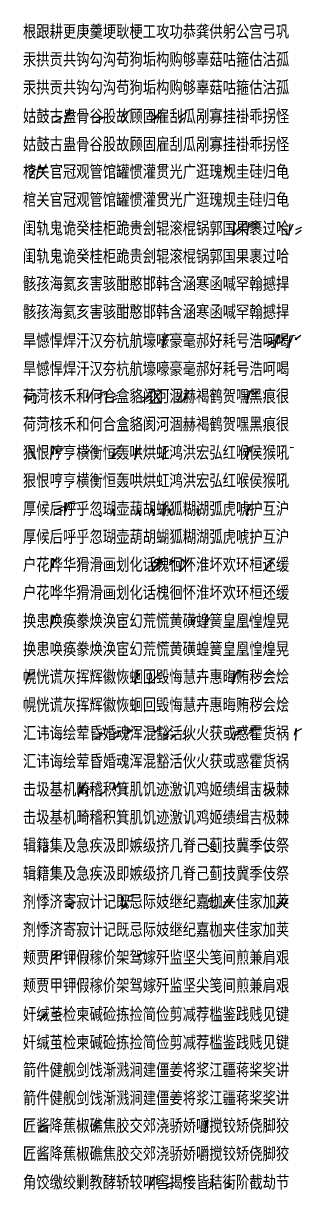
# Model space of a CAD drawing. Header units: millimetres. Extents: x 57484 to 62949, y 20083 to 192180.
# Drawn here: x 57488 to 60011, y 160033 to 170590 of the extents above; entities that cross this region are included whole.
import ezdxf

# ---------------------------------------------------------------- set-up
doc = ezdxf.new("R2010")
doc.units = ezdxf.units.MM
doc.header["$MEASUREMENT"] = 0
doc.layers.add('PenUp', color=1, linetype='Continuous')
doc.styles.add('border', font='simplex.shx', dxfattribs={"bigfont": 'border.shx'})
doc.styles.add('chin2', font='simplex.shx', dxfattribs={"bigfont": 'chin2.shx'})
doc.styles.add('gbk', font='simplex.shx', dxfattribs={"bigfont": 'gbk.shx'})
doc.dimstyles.get("Standard").update_dxf_attribs({"dimscale": 2, "dimtxt": 1, "dimasz": 1, "dimexe": 0.18, "dimexo": 0.0625, "dimgap": 0.9, "dimtad": 0, "dimtih": 1, "dimtoh": 1, "dimdec": 0, "dimzin": 12, "dimdsep": 46, "dimtxsty": 'chin2', "dimblk": 'OPEN', "dimcen": 1, "dimadec": 0, "dimazin": 3, "dimtfac": 1, "dimtdec": 0, "dimtofl": 0, "dimtmove": 0, "dimatfit": 3, "dimldrblk": 'OPEN', "dimfxl": 1, "dimtolj": 1, "dimtzin": 0, "dimarcsym": 0})

# ---------------------------------------------------------------- blocks, each defined once
blk = doc.blocks.new('_Open')
at = {"color": 0, "linetype": 'ByBlock', "lineweight": -2}
for p, q in [((-1, 0.2), (0, 0)), ((-1, -0.2), (0, 0)), ((0, 0), (-1, 0))]:
    blk.add_line(p, q, dxfattribs=at)
blk = doc.blocks.new('*D8')
at = {"color": 0, "lineweight": -2, "transparency": 16777216}
for p, q in [((57586, 167226), (57602, 167226)), ((57601, 167224), (57601, 167191)), ((57586, 167151), (57602, 167151)), ((57601, 167153), (57601, 167185))]:
    blk.add_line(p, q, dxfattribs=at)
at = {"layer": 'Defpoints', "color": 0, "transparency": 16777216}
for p in [(57586, 167226), (57586, 167151), (57601, 167151)]:
    blk.add_point(p, dxfattribs=at)
at = {"color": 0, "lineweight": -2, "transparency": 16777216, "xscale": 2, "yscale": 2, "zscale": 2}
for p, rotation in [((57601, 167226), 90), ((57601, 167151), 270)]:
    blk.add_blockref('_Open', p, dxfattribs=dict(at, rotation=rotation))
at = {"color": 0, "transparency": 16777216, "insert": (57601, 167188), "char_height": 2, "attachment_point": 5, "style": 'chin2'}
blk.add_mtext('\\A1;75', dxfattribs=at)
blk = doc.blocks.new('*D9')
at = {"color": 0, "lineweight": -2, "transparency": 16777216}
for p, q in [((58239, 167256), (58243, 167256)), ((58243, 167254), (58243, 167209)), ((58239, 167157), (58243, 167157)), ((58243, 167159), (58243, 167204))]:
    blk.add_line(p, q, dxfattribs=at)
at = {"layer": 'Defpoints', "color": 0, "transparency": 16777216}
for p in [(58239, 167256), (58239, 167157), (58243, 167157)]:
    blk.add_point(p, dxfattribs=at)
at = {"color": 0, "lineweight": -2, "transparency": 16777216, "xscale": 2, "yscale": 2, "zscale": 2}
for p, rotation in [((58243, 167256), 90), ((58243, 167157), 270)]:
    blk.add_blockref('_Open', p, dxfattribs=dict(at, rotation=rotation))
at = {"color": 0, "transparency": 16777216, "insert": (58243, 167206), "char_height": 2, "attachment_point": 5, "style": 'chin2'}
blk.add_mtext('\\A1;100', dxfattribs=at)
blk = doc.blocks.new('*D37')
at = {"color": 0, "lineweight": -2, "transparency": 16777216}
for p, q in [((59542, 165189), (59540, 165189)), ((59544, 165175), (59544, 165189)), ((59549, 165175), (59549, 165189)), ((59551, 165189), (59553, 165189))]:
    blk.add_line(p, q, dxfattribs=at)
at = {"layer": 'Defpoints', "color": 0, "transparency": 16777216}
for p in [(59544, 165189), (59544, 165175), (59549, 165175)]:
    blk.add_point(p, dxfattribs=at)
at = {"color": 0, "lineweight": -2, "transparency": 16777216, "xscale": 2, "yscale": 2, "zscale": 2}
blk.add_blockref('_Open', (59544, 165189), dxfattribs=at)
at = {"color": 0, "lineweight": -2, "transparency": 16777216, "xscale": 2, "yscale": 2, "zscale": 2, "rotation": 180}
blk.add_blockref('_Open', (59549, 165189), dxfattribs=at)
at = {"color": 0, "transparency": 16777216, "insert": (59538, 165189), "char_height": 2, "attachment_point": 5, "style": 'chin2'}
blk.add_mtext('\\A1;5', dxfattribs=at)
blk = doc.blocks.new('*D38')
at = {"color": 0, "lineweight": -2, "transparency": 16777216}
for p, q in [((58166, 166257), (58170, 166257)), ((58166, 166249), (58170, 166249)), ((58170, 166257), (58170, 166259)), ((58170, 166259), (58172, 166259)), ((58170, 166251), (58170, 166255))]:
    blk.add_line(p, q, dxfattribs=at)
at = {"layer": 'Defpoints', "color": 0, "transparency": 16777216}
for p in [(58166, 166257), (58166, 166249), (58170, 166257)]:
    blk.add_point(p, dxfattribs=at)
at = {"color": 0, "lineweight": -2, "transparency": 16777216, "xscale": 2, "yscale": 2, "zscale": 2}
for p, rotation in [((58170, 166257), 90), ((58170, 166249), 270)]:
    blk.add_blockref('_Open', p, dxfattribs=dict(at, rotation=rotation))
at = {"color": 0, "transparency": 16777216, "insert": (58174, 166259), "char_height": 2, "attachment_point": 5, "style": 'chin2'}
blk.add_mtext('\\A1;8', dxfattribs=at)
blk = doc.blocks.new('*D39')
at = {"color": 0, "lineweight": -2, "transparency": 16777216}
for p, q in [((58177, 166135), (58191, 166135)), ((58177, 166131), (58191, 166131)), ((58191, 166127), (58189, 166127)), ((58191, 166137), (58191, 166139)), ((58191, 166129), (58191, 166127))]:
    blk.add_line(p, q, dxfattribs=at)
at = {"layer": 'Defpoints', "color": 0, "transparency": 16777216}
for p in [(58177, 166135), (58177, 166131), (58191, 166131)]:
    blk.add_point(p, dxfattribs=at)
at = {"color": 0, "lineweight": -2, "transparency": 16777216, "xscale": 2, "yscale": 2, "zscale": 2}
for p, rotation in [((58191, 166135), 270), ((58191, 166131), 90)]:
    blk.add_blockref('_Open', p, dxfattribs=dict(at, rotation=rotation))
at = {"color": 0, "transparency": 16777216, "insert": (58186, 166127), "char_height": 2, "attachment_point": 5, "style": 'chin2'}
blk.add_mtext('\\A1;5', dxfattribs=at)
blk = doc.blocks.new('*D40')
at = {"color": 0, "lineweight": -2, "transparency": 16777216}
for p, q in [((58405, 163673), (58417, 163673)), ((58417, 163671), (58417, 163649)), ((58417, 163621), (58417, 163644)), ((58405, 163619), (58417, 163619))]:
    blk.add_line(p, q, dxfattribs=at)
at = {"layer": 'Defpoints', "color": 0, "transparency": 16777216}
for p in [(58405, 163673), (58405, 163619), (58417, 163619)]:
    blk.add_point(p, dxfattribs=at)
at = {"color": 0, "lineweight": -2, "transparency": 16777216, "xscale": 2, "yscale": 2, "zscale": 2}
for p, rotation in [((58417, 163673), 90), ((58417, 163619), 270)]:
    blk.add_blockref('_Open', p, dxfattribs=dict(at, rotation=rotation))
at = {"color": 0, "transparency": 16777216, "insert": (58417, 163646), "char_height": 2, "attachment_point": 5, "style": 'chin2'}
blk.add_mtext('\\A1;54', dxfattribs=at)
blk = doc.blocks.new('*D41')
at = {"color": 0, "lineweight": -2, "transparency": 16777216}
for p, q in [((59595, 163668), (59601, 163668)), ((59600, 163666), (59600, 163643)), ((59600, 163613), (59600, 163637)), ((59595, 163611), (59601, 163611))]:
    blk.add_line(p, q, dxfattribs=at)
at = {"layer": 'Defpoints', "color": 0, "transparency": 16777216}
for p in [(59595, 163668), (59595, 163611), (59600, 163611)]:
    blk.add_point(p, dxfattribs=at)
at = {"color": 0, "lineweight": -2, "transparency": 16777216, "xscale": 2, "yscale": 2, "zscale": 2}
for p, rotation in [((59600, 163668), 90), ((59600, 163611), 270)]:
    blk.add_blockref('_Open', p, dxfattribs=dict(at, rotation=rotation))
at = {"color": 0, "transparency": 16777216, "insert": (59600, 163640), "char_height": 2, "attachment_point": 5, "style": 'chin2'}
blk.add_mtext('\\A1;57', dxfattribs=at)
blk = doc.blocks.new('*D42')
at = {"color": 0, "lineweight": -2, "transparency": 16777216}
for p, q in [((59686, 163109), (59686, 163102)), ((59688, 163102), (59695, 163102)), ((59709, 163102), (59702, 163102)), ((59711, 163109), (59711, 163102))]:
    blk.add_line(p, q, dxfattribs=at)
at = {"layer": 'Defpoints', "color": 0, "transparency": 16777216}
for p in [(59686, 163109), (59711, 163109), (59711, 163102)]:
    blk.add_point(p, dxfattribs=at)
at = {"color": 0, "lineweight": -2, "transparency": 16777216, "xscale": 2, "yscale": 2, "zscale": 2, "rotation": 180}
blk.add_blockref('_Open', (59686, 163102), dxfattribs=at)
at = {"color": 0, "lineweight": -2, "transparency": 16777216, "xscale": 2, "yscale": 2, "zscale": 2}
blk.add_blockref('_Open', (59711, 163102), dxfattribs=at)
at = {"color": 0, "transparency": 16777216, "insert": (59699, 163102), "char_height": 2, "attachment_point": 5, "style": 'chin2'}
blk.add_mtext('\\A1;25', dxfattribs=at)

msp = doc.modelspace()

# ---------------------------------------------------------------- linework, layer by layer
for p, q in [((57890.2, 169763.4), (57968.1, 169786.4)), ((58642.9, 169700.2), (58742, 169797.5)), ((58668.9, 169718.6), (58715.1, 169749.4)), ((57764.8, 169696.4), (57840.9, 169740.6)), ((58148, 169704.3), (58214.1, 169737.4)), ((58386.8, 169701.1), (58424.9, 169739.6)), ((58900.1, 169700.4), (58946, 169738.3)), ((57577.6, 169294.1), (57535.8, 169263.2)), ((57547.7, 169197.7), (57594, 169263.4)), ((57630.2, 169299.4), (57657.3, 169276.5)), ((57699.2, 169299.5), (57673.5, 169269.3)), ((59331.1, 169283.4), (59318.1, 169280.4)), ((59318.1, 169237.4), (59370.3, 169280.5)), ((59400.2, 168685.3), (59504.1, 168787.4)), ((59415.2, 168708.4), (59488, 168769.4)), ((59535.1, 168746.4), (59620, 168789.3)), ((59891, 168676.2), (59813.1, 168758.6)), ((59906, 168710.4), (59935, 168774.3)), ((59955.3, 168680.7), (60006.6, 168716.5)), ((58763.1, 167694.4), (58786.3, 167760.5)), ((59781.6, 167695.7), (59806, 167761.2)), ((59907.9, 167697.8), (59930.8, 167761.5)), ((59952.9, 167728.4), (60004.1, 167766.4)), ((59698.2, 167668.6), (59752.1, 167701.6)), ((59828.5, 167694.4), (59854.8, 167735.5)), ((57510.4, 167148.6), (57523.2, 167225.4)), ((58073.2, 167177.8), (58110.9, 167251.1)), ((58173.3, 167189.7), (58205.3, 167230.7)), ((58644, 167155), (58740.1, 167259.3)), ((58927.4, 167164.8), (58995.9, 167261.9)), ((59526.3, 167195.3), (59546.1, 167259.2)), ((59564.1, 167226.3), (59621, 167267.3)), ((57531.1, 167179.5), (57562.7, 167204.2)), ((58271.9, 167161), (58342.6, 167196.4)), ((58566.9, 167164.4), (58608.9, 167199.4)), ((58740.1, 167155), (58720.1, 167169)), ((58945, 167184.4), (58977.1, 167209.4)), ((57747, 166683.3), (57772.1, 166747.5)), ((57794, 166708.2), (57846.1, 166731.4)), ((58304.5, 166663), (58354, 166726.5)), ((58510.2, 166680.4), (58536.9, 166744.2)), ((58763.2, 166691.5), (58805.1, 166729.3)), ((59523.1, 166685.5), (59545, 166746.5)), ((59907, 166749.3), (59938.2, 166754.4)), ((57778.6, 166145.8), (57849, 166187.3)), ((57875.3, 166179.4), (57903.1, 166240.5)), ((58291.8, 166155.5), (58319, 166191.3)), ((58516, 166151.4), (58556, 166182)), ((58642.2, 166160.5), (58678.9, 166196.6)), ((58765.2, 166190.1), (58796.1, 166228.4)), ((58807.9, 166159.4), (58828, 166192.2)), ((59061.7, 166159.5), (59084.9, 166192.6)), ((59527.8, 166174.5), (59551.1, 166233.4)), ((58721.1, 165735.5), (58685.2, 165735.5)), ((58711.1, 165735.5), (58711.1, 165680.4)), ((58739, 165740.5), (58721.1, 165735.5)), ((58928.6, 165644.7), (58991, 165738.5)), ((57746.9, 165670.4), (57770.8, 165734.5)), ((58656.1, 165703.4), (58656.1, 165631.5)), ((58656.1, 165631.5), (58675.1, 165651.6)), ((58668.9, 165708.3), (58752.1, 165708.3)), ((58687.1, 165638.4), (58739.2, 165680.5)), ((58828, 165733.4), (58809, 165730.5)), ((58809, 165687.2), (58865.1, 165730.4)), ((58948.1, 165669.4), (58972.1, 165712.4)), ((59701.9, 165663.4), (59753.2, 165714.2)), ((57746.8, 165160.6), (57771.2, 165219.4)), ((59144.1, 165167.5), (59179.8, 165210.4)), ((59028.1, 165147.4), (59047.1, 165188.4)), ((57547, 164690.4), (57594.4, 164721.4)), ((58513.8, 164666.5), (58548.1, 164704.5)), ((58641.1, 164622.4), (58743.1, 164724.4)), ((58668.1, 164647.4), (58716.1, 164695.4)), ((59398.1, 164646.5), (59422.8, 164722.1)), ((59699.2, 164697.5), (59758.2, 164722.5)), ((58138, 164113.2), (58207.1, 164152.7)), ((58303, 164108.2), (58352.9, 164154.3)), ((58427.9, 164154.8), (58481.9, 164200.4)), ((58447, 164203.3), (58428, 164200.3)), ((58676.1, 164172.4), (58733.1, 164213.3)), ((58934.8, 164113.6), (58990.9, 164152.4)), ((59406.9, 164144.5), (59447, 164175.1)), ((59533.9, 164166.1), (59571.8, 164186.1)), ((59961.1, 164180.5), (60011.1, 164208.2)), ((58769, 164114.4), (58805.1, 164139.4)), ((58822.9, 164113.4), (58861.2, 164143.3)), ((57999.2, 163622), (58035.2, 163702.1)), ((58051.3, 163619.6), (58073.7, 163644.4)), ((58094.8, 163662.2), (58053.1, 163643.4)), ((58177, 163603.6), (58231.1, 163635.7)), ((58314, 163660.4), (58360.9, 163706.2)), ((59670.7, 163607.2), (59744.9, 163645.1)), ((57675.1, 163091.6), (57717.1, 163124.6)), ((59154, 163151.8), (59247.2, 163088.9)), ((58388.1, 162593.4), (58388.1, 162690.4)), ((58441.2, 162690.4), (58435, 162647.5)), ((58486.1, 162690.4), (58441.2, 162690.4)), ((59356.1, 162598), (59378.2, 162675.9)), ((57889.9, 162596.5), (57932.5, 162615.9)), ((57962, 162628.3), (57890, 162616.4)), ((58423.3, 162619.3), (58388.1, 162593.4)), ((58432.1, 162608.3), (58413.1, 162633.5)), ((58435, 162647.5), (58486, 162647.5)), ((59161.9, 162641.5), (59235.2, 162659.4)), ((59209.2, 162584.5), (59243.3, 162607.6)), ((59850.6, 162600.3), (59887.4, 162671.3)), ((57754.1, 162122.2), (57842.8, 162181)), ((57927.1, 162105.4), (57927.1, 162146.5)), ((58068.9, 162104.2), (58077.3, 162186.6)), ((58507.1, 162143.3), (58581.2, 162179.5)), ((58581.2, 162179.5), (58527.4, 162139.7)), ((57761.2, 161597.6), (57843.1, 161625.3)), ((57672.9, 161588.3), (57695.1, 161616.4)), ((57639.1, 160557.8), (57714.1, 160602.4)), ((58140, 160575.1), (58163.1, 160616.4)), ((59142.1, 160598.4), (59162.1, 160657.6)), ((58643.1, 160081.4), (58672, 160142.2)), ((58699.1, 160147.4), (58699.1, 160078.1)), ((58940.1, 160113.4), (58990.1, 160151.4)), ((58784, 160050.1), (58855, 160073.4)), ((59161.3, 160047.1), (59235.1, 160090.4)), ((59326.2, 160052.5), (59377.1, 160087.4))]:
    msp.add_line(p, q)
msp.add_lwpolyline([(58740.1, 167259.3), (58644, 167259.3), (58644, 167155), (58740.1, 167155)], close=True)
at = {"layer": 'PenUp'}
for p, q in [((57866.2, 169682.6), (57889.9, 169786.4)), ((57889.9, 169786.4), (57930, 169804.6)), ((58387.1, 169744.4), (58456, 169805.4)), ((58669, 169749.4), (58643.1, 169797.4)), ((58692.1, 169749.8), (58669.1, 169749.8)), ((58900.2, 169741.3), (58969.1, 169789.4)), ((57803.1, 169744.8), (57765.1, 169744.8)), ((58242, 169740.3), (58148.1, 169737.4)), ((58405.1, 169744.4), (58387.1, 169744.4)), ((58923, 169741.3), (58900.2, 169741.3)), ((57604, 169266.3), (57547.9, 169243.5)), ((57611.8, 169180.5), (57630.2, 169299.4)), ((57673.5, 169269.3), (57621.1, 169269.3)), ((57657.3, 169276.5), (57699.2, 169299.5)), ((59318.1, 169260.1), (59345, 169280.3)), ((59390, 168668.5), (59400, 168787.5)), ((59400, 168787.5), (59415.1, 168769.3)), ((59517.1, 168668.4), (59535, 168789.2)), ((59535.2, 168766.3), (59578.1, 168789.2)), ((59898, 168668.2), (59906.2, 168774.3)), ((60008.6, 168741.6), (59954.8, 168720.7)), ((58755.1, 167650.2), (58763.1, 167760.4)), ((58763.1, 167760.4), (58828.1, 167773.3)), ((59771.1, 167650.4), (59781.3, 167761)), ((59781.3, 167761), (59817.1, 167764.4)), ((59879.2, 167764.4), (59828.1, 167735.4)), ((59897.9, 167650.5), (59907.9, 167761.5)), ((59907.9, 167761.5), (59953.1, 167766.4)), ((59953.1, 167748.5), (59965.2, 167725.4)), ((59768.8, 167721.2), (59698, 167701.6)), ((57586.1, 167225.4), (57531.5, 167204.5)), ((58062.1, 167198.7), (58072.9, 167251.6)), ((58230.1, 167256.4), (58173.2, 167230.7)), ((58341.2, 167222.4), (58272.1, 167196.5)), ((58720.1, 167169), (58683, 167248.5)), ((58887.1, 167156.3), (58927, 167261.5)), ((58954.1, 167243.8), (58962.1, 167212.4)), ((59517.1, 167148.5), (59526.1, 167259.7)), ((59526.1, 167259.7), (59564.1, 167267.4)), ((59564.1, 167267.4), (59573, 167251.5)), ((58621.8, 167210.3), (58565.2, 167199.4)), ((58628.1, 167148.4), (58644, 167155)), ((58962.1, 167212.4), (58945.1, 167212.4)), ((57605.1, 166642.4), (57544.1, 166754.4)), ((57739, 166638.5), (57747.1, 166747.4)), ((57747.1, 166747.4), (57807.1, 166765.3)), ((57793.7, 166731.7), (57786.2, 166693.1)), ((57859.9, 166744.5), (57793.7, 166731.7)), ((58090.2, 166727.4), (58047.8, 166691.9)), ((58304, 166698.4), (58290.3, 166647.2)), ((58366.1, 166749.2), (58304, 166726.5)), ((58501.1, 166638.8), (58510, 166744.3)), ((58510, 166744.3), (58547.1, 166731.5)), ((58755, 166638.6), (58762.9, 166729.6)), ((58762.9, 166729.6), (58783.4, 166760.7)), ((59516.9, 166638.5), (59523.1, 166746.3)), ((59523.1, 166746.3), (59574.1, 166761.4)), ((57862.7, 166215.4), (57779.2, 166187.4)), ((57866, 166130.8), (57874.7, 166241.1)), ((57874.7, 166241.1), (57981.7, 166248.4)), ((58306.1, 166192.9), (58292.1, 166192.9)), ((58292.2, 166191.4), (58315.3, 166130.9)), ((58535.1, 166182.7), (58516.1, 166182.7)), ((58516.1, 166182.4), (58552.2, 166133.5)), ((58661.1, 166198.3), (58642.1, 166198.3)), ((58642.2, 166196.4), (58676.4, 166135.2)), ((58755.2, 166130.4), (58765.1, 166228.4)), ((58765.1, 166228.4), (58780.1, 166254.4)), ((58817.1, 166195.4), (58808.1, 166195.4)), ((58808.2, 166192.3), (58826.1, 166136.6)), ((59062, 166192.1), (59082, 166131.3)), ((59075.1, 166195.3), (59062.1, 166195.3)), ((59517.1, 166130.5), (59528, 166233.3)), ((59528, 166233.3), (59631.1, 166240.4)), ((57739.2, 165624.5), (57746.9, 165734.6)), ((57746.9, 165734.6), (57807.1, 165746.4)), ((58685.2, 165735.5), (58668.9, 165708.3)), ((58675.1, 165651.6), (58739, 165740.5)), ((58752.1, 165708.3), (58711.1, 165735.5)), ((58905.8, 165625.4), (58929.1, 165738.4)), ((58929.1, 165738.4), (58948.3, 165712.1)), ((59763.6, 165739.2), (59702.2, 165714.8)), ((58711.1, 165680.4), (58687.1, 165680.4)), ((58809.3, 165710.3), (58839, 165730.4)), ((59702.3, 165690.7), (59688.1, 165635.5)), ((57739.1, 165114.2), (57747, 165219.6)), ((57747, 165219.6), (57811, 165236.3)), ((59028.1, 165188.4), (59059.1, 165221.4)), ((59136.1, 165114.4), (59143.8, 165210.4)), ((59143.8, 165210.4), (59162, 165238.3)), ((59014.1, 165170.4), (59028.1, 165188.4)), ((57511, 164609.4), (57547.2, 164721.6)), ((57547.2, 164705.3), (57542.1, 164677.4)), ((58501.2, 164608.6), (58514.1, 164704.5)), ((58514.1, 164704.5), (58531.1, 164730.7)), ((58627.9, 164607.8), (58640.6, 164724.3)), ((59389.9, 164608.3), (59397.9, 164722.7)), ((59397.9, 164684.4), (59460.1, 164735.4)), ((58224.9, 164162.3), (58137.9, 164152.3)), ((58224.9, 164188.3), (58211.1, 164216.4)), ((58366.9, 164174.3), (58303.1, 164154.4)), ((58428, 164177.5), (58456.1, 164200.2)), ((58676.1, 164192), (58673.9, 164165.6)), ((58769.1, 164139.4), (58835, 164211.3)), ((58962.1, 164155.4), (58935.1, 164155.4)), ((59407.1, 164175.4), (59397.1, 164113.4)), ((59508.7, 164196.4), (59407.1, 164175.4)), ((59533.8, 164186.7), (59590.1, 164222.3)), ((59635.1, 164201.4), (59533.8, 164186.7)), ((59947.1, 164147.5), (59961.1, 164208.5)), ((59961.1, 164208.5), (59956.1, 164099.5)), ((58787.1, 164139.7), (58769, 164139.7)), ((58874, 164148.4), (58823.1, 164143.5)), ((57993.1, 163590), (57999.1, 163701.4)), ((58015.2, 163622.4), (58043, 163699.8)), ((58074.9, 163593.6), (58051.3, 163644.7)), ((58297, 163645.3), (58314.1, 163706.4)), ((58314.1, 163706.4), (58324, 163640.5)), ((59755, 163663.5), (59671.1, 163645.8)), ((57707, 163142.4), (57675.1, 163124.6)), ((59297.4, 162581.8), (59355.8, 162676.2)), ((57940, 162577.3), (57890, 162616.4)), ((58374.1, 162574.4), (58432.1, 162608.3)), ((58413.1, 162633.5), (58423.3, 162619.3)), ((59144.2, 162579.5), (59209.1, 162607.4)), ((59197.7, 162672.1), (59162.1, 162659.3)), ((59162.1, 162659.3), (59171.2, 162638.2)), ((59777.2, 162574.3), (59850.9, 162671.3)), ((57739, 162068.1), (57754.4, 162181.6)), ((57754.8, 162153.6), (57798.1, 162183.3)), ((57697, 161634.4), (57673.1, 161616.6)), ((57761, 161625.2), (57802.2, 161648.4)), ((57823, 161641.3), (57761, 161625.2)), ((57673.1, 161616.6), (57638.9, 161560.4)), ((57737.1, 160617.4), (57639.1, 160602.4)), ((57639.1, 160602.4), (57639.1, 160573.4)), ((58127.1, 160601.3), (58140.1, 160616.3)), ((58140.1, 160616.3), (58192.1, 160667.4)), ((59136.1, 160546.4), (59142.2, 160657.4)), ((59142.2, 160657.4), (59170.1, 160664.4)), ((58627.8, 160034.5), (58643.3, 160142.7)), ((58643.3, 160142.7), (58699.1, 160147.4)), ((58818, 160091.2), (58784.1, 160073.5)), ((58940.1, 160131.4), (58954.1, 160111.4)), ((59186.1, 160095.3), (59161.1, 160090.6)), ((59353.1, 160110.2), (59326, 160087.5))]:
    msp.add_line(p, q, dxfattribs=at)

# ---------------------------------------------------------------- texts
at = {"color": 2, "style": 'gbk'}
for s, p in [('根跟耕更庚羹埂耿梗工攻功恭龚供躬公宫弓巩', (57485.1, 170448.4)), ('汞拱贡共钩勾沟苟狗垢构购够辜菇咕箍估沽孤', (57485.1, 169942.4)), ('姑鼓古蛊骨谷股故顾固雇刮瓜剐寡挂褂乖拐怪', (57485.1, 169428.4)), ('棺关官冠观管馆罐惯灌贯光广逛瑰规圭硅归龟', (57485.1, 168926.4)), ('闺轨鬼诡癸桂柜跪贵刽辊滚棍锅郭国果裹过哈', (57485.1, 168414.4)), ('骸孩海氦亥害骇酣憨邯韩含涵寒函喊罕翰撼捍', (57485.1, 167912.4)), ('旱憾悍焊汗汉夯杭航壕嚎豪毫郝好耗号浩呵喝', (57485.1, 167396.4)), ('荷菏核禾和何合盒貉阂河涸赫褐鹤贺嘿黑痕很', (57485.1, 166894.4)), ('狠恨哼亨横衡恒轰哄烘虹鸿洪宏弘红喉侯猴吼', (57485.1, 166384.4)), ('厚候后呼乎忽瑚壶葫胡蝴狐糊湖弧虎唬护互沪', (57485.1, 165876.4)), ('户花哗华猾滑画划化话槐徊怀淮坏欢环桓还缓', (57485.1, 165370.4)), ('换患唤痪豢焕涣宦幻荒慌黄磺蝗簧皇凰惶煌晃', (57485.1, 164860.4)), ('幌恍谎灰挥辉徽恢蛔回毁悔慧卉惠晦贿秽会烩', (57485.1, 164354.4)), ('汇讳诲绘荤昏婚魂浑混豁活伙火获或惑霍货祸', (57485.1, 163844.4)), ('击圾基机畸稽积箕肌饥迹激讥鸡姬绩缉吉极棘', (57485.1, 163336.4)), ('辑籍集及急疾汲即嫉级挤几脊己蓟技冀季伎祭', (57485.1, 162828.4)), ('剂悸济寄寂计记既忌际妓继纪嘉枷夹佳家加荚', (57485.1, 162320.4)), ('颊贾甲钾假稼价架驾嫁歼监坚尖笺间煎兼肩艰', (57485.1, 161814.4)), ('奸缄茧检柬碱硷拣捡简俭剪减荐槛鉴践贱见键', (57485.1, 161300.4)), ('箭件健舰剑饯渐溅涧建僵姜将浆江疆蒋桨奖讲', (57485.1, 160796.4)), ('匠酱降蕉椒礁焦胶交郊浇骄娇嚼搅铰矫侥脚狡', (57485.1, 160292.4))]:
    msp.add_text(s, height=127, dxfattribs=at).set_placement(p)
at = {"color": 4, "style": 'border'}
for s, p in [('汞拱贡共钩勾沟苟狗垢构购够辜菇咕箍估沽孤', (57485.1, 170196.4)), ('姑鼓古蛊骨谷股故顾固雇刮瓜剐寡挂褂乖拐怪', (57485.1, 169682.4)), ('棺关官冠观管馆罐惯灌贯光广逛瑰规圭硅归龟', (57485.1, 169180.4)), ('闺轨鬼诡癸桂柜跪贵刽辊滚棍锅郭国果裹过哈', (57485.1, 168668.4)), ('骸孩海氦亥害骇酣憨邯韩含涵寒函喊罕翰撼捍', (57485.1, 168166.4)), ('旱憾悍焊汗汉夯杭航壕嚎豪毫郝好耗号浩呵喝', (57485.1, 167650.4)), ('荷菏核禾和何合盒貉阂河涸赫褐鹤贺嘿黑痕很', (57485.1, 167148.4)), ('狠恨哼亨横衡恒轰哄烘虹鸿洪宏弘红喉侯猴吼', (57485.1, 166638.4)), ('厚候后呼乎忽瑚壶葫胡蝴狐糊湖弧虎唬护互沪', (57485.1, 166130.4)), ('户花哗华猾滑画划化话槐徊怀淮坏欢环桓还缓', (57485.1, 165624.4)), ('换患唤痪豢焕涣宦幻荒慌黄磺蝗簧皇凰惶煌晃', (57485.1, 165114.4)), ('幌恍谎灰挥辉徽恢蛔回毁悔慧卉惠晦贿秽会烩', (57485.1, 164608.4)), ('汇讳诲绘荤昏婚魂浑混豁活伙火获或惑霍货祸', (57485.1, 164098.4)), ('击圾基机畸稽积箕肌饥迹激讥鸡姬绩缉吉极棘', (57485.1, 163590.4)), ('辑籍集及急疾汲即嫉级挤几脊己蓟技冀季伎祭', (57485.1, 163082.4)), ('剂悸济寄寂计记既忌际妓继纪嘉枷夹佳家加荚', (57485.1, 162574.4)), ('颊贾甲钾假稼价架驾嫁歼监坚尖笺间煎兼肩艰', (57485.1, 162068.4)), ('奸缄茧检柬碱硷拣捡简俭剪减荐槛鉴践贱见键', (57485.1, 161554.4)), ('箭件健舰剑饯渐溅涧建僵姜将浆江疆蒋桨奖讲', (57485.1, 161050.4)), ('匠酱降蕉椒礁焦胶交郊浇骄娇嚼搅铰矫侥脚狡', (57485.1, 160546.4)), ('角饺缴绞剿教酵轿较叫窖揭接皆秸街阶截劫节', (57485.1, 160034.4))]:
    msp.add_text(s, height=127, dxfattribs=at).set_placement(p)

# ---------------------------------------------------------------- dimensions: what is measured, and where the dimension line sits
for base, p1, p2, picture, middle in [((57601.393, 167150.9707), (57586.1219, 167225.5091), (57586.1219, 167150.9707), '*D8', (57601.393, 167188.2399)), ((58243, 167156.7), (58239.1, 167256.3), (58239.1, 167156.7), '*D9', (58243, 167206.5)), ((58169.7, 166257.2), (58165.9, 166249.4), (58165.9, 166257.2), '*D38', (58174.1, 166259.2)), ((58190.8, 166130.7), (58177.1, 166135.4), (58177.1, 166130.7), '*D39', (58186.3, 166126.7)), ((58416.9, 163619.3), (58405.1, 163673.3), (58405.1, 163619.3), '*D40', (58416.9, 163646.3)), ((59600.3, 163611.4), (59595, 163668.4), (59595, 163611.4), '*D41', (59600.3, 163639.9))]:
    dim = msp.add_linear_dim(base=base, p1=p1, p2=p2, angle=90, dimstyle='Standard')
    dim.commit()
    dim.dimension.update_dxf_attribs({"geometry": picture, "text_midpoint": middle})
for base, p1, p2, picture, middle in [((59544.1, 165188.5), (59548.9, 165174.8), (59544.1, 165174.8), '*D37', (59537.7, 165188.5)), ((59711.1, 163102.1), (59686, 163109.3), (59711.1, 163109.3), '*D42', (59698.5, 163102.1))]:
    dim = msp.add_linear_dim(base=base, p1=p1, p2=p2, dimstyle='Standard')
    dim.commit()
    dim.dimension.update_dxf_attribs({"geometry": picture, "text_midpoint": middle})

doc.saveas('drawing.dxf')
